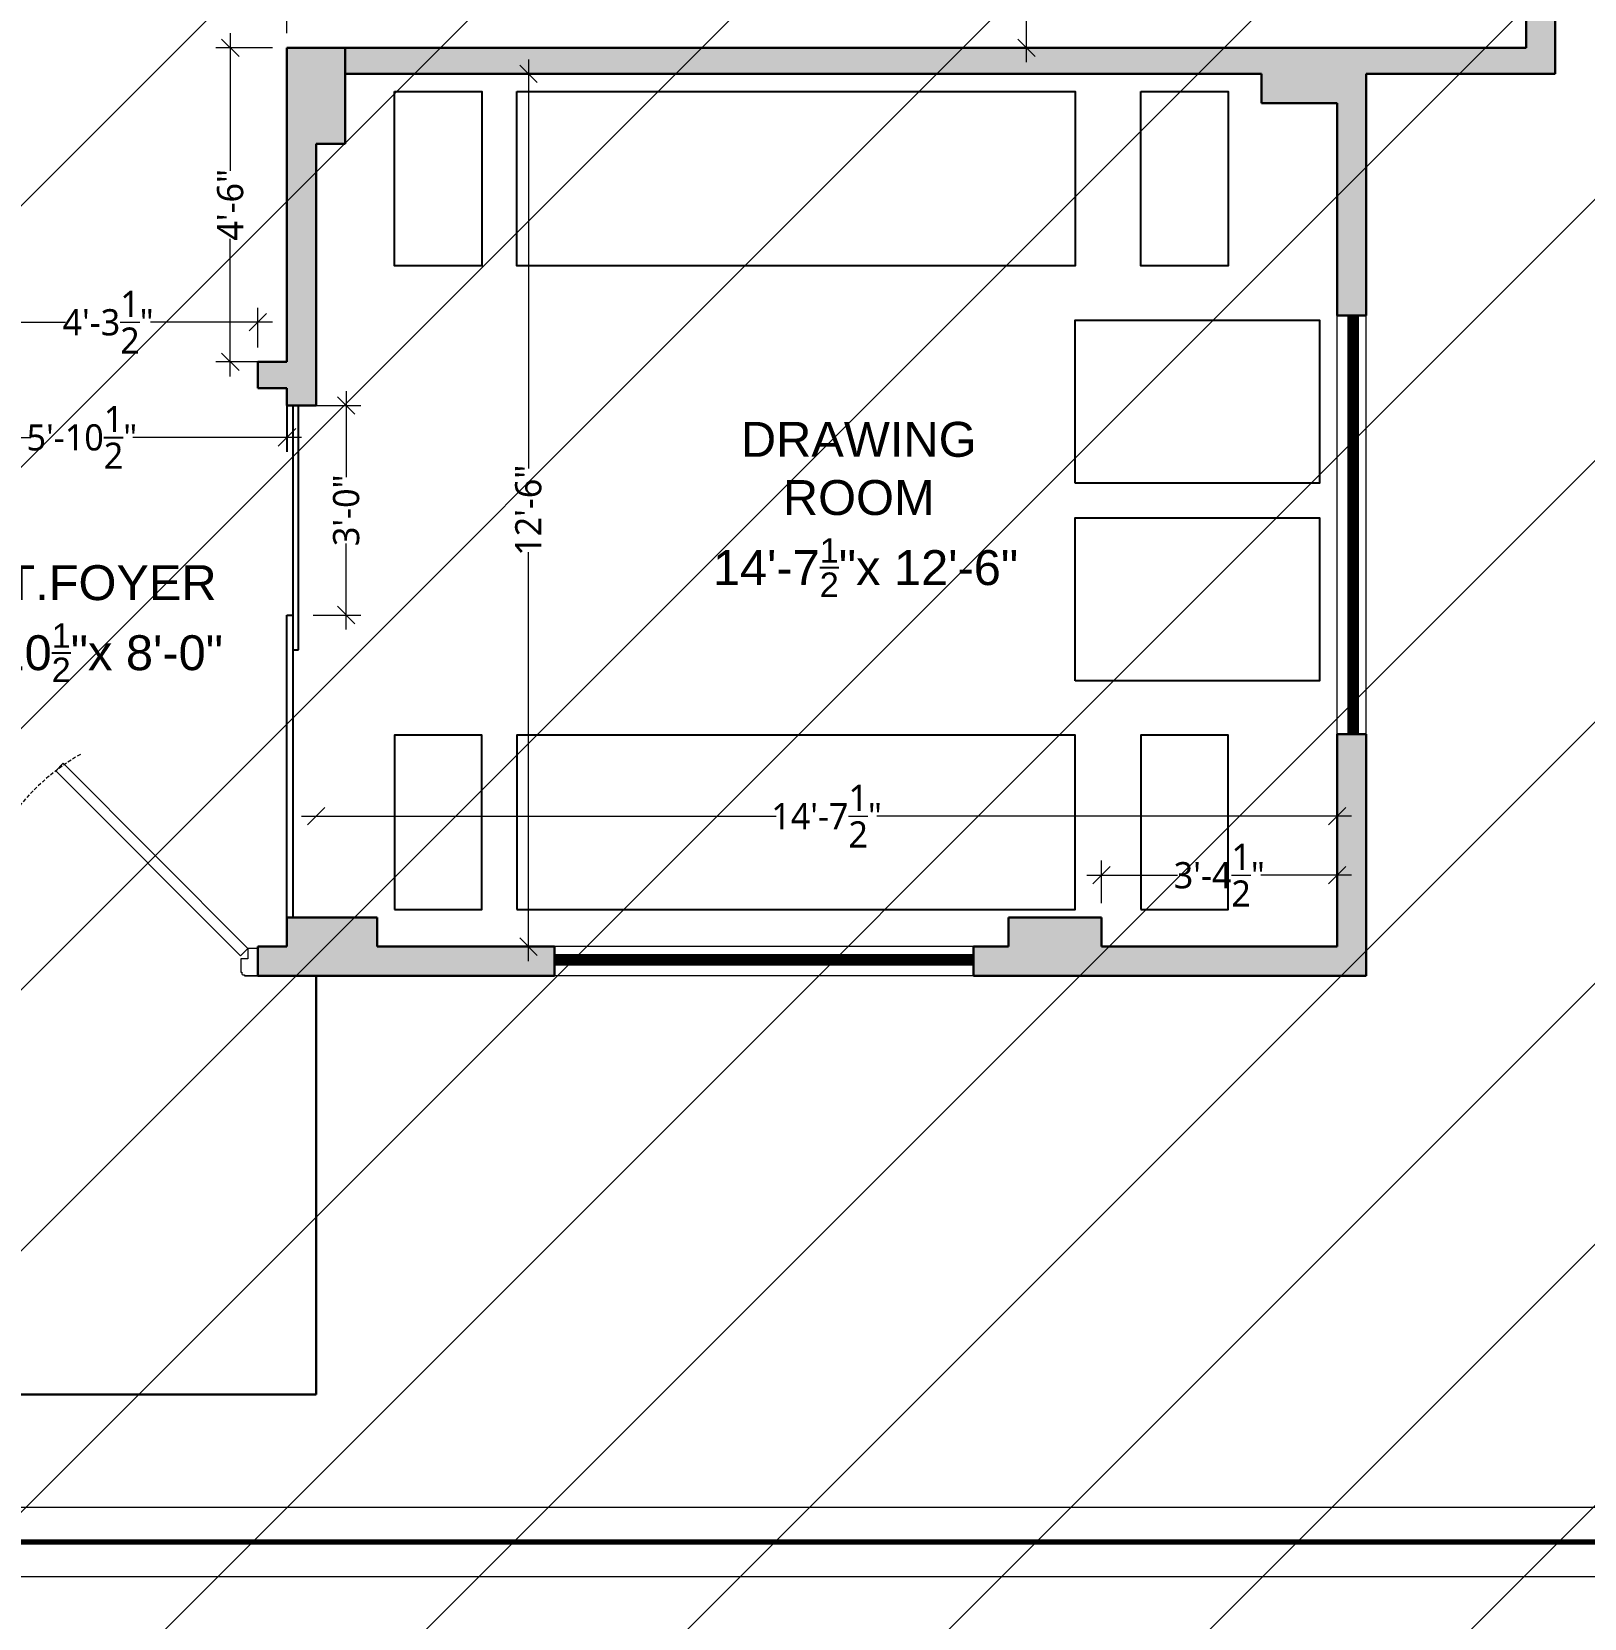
# Model space of a CAD drawing. Header units: inches. Extents: x -179 to 4134, y -2155 to 815.
# Drawn here: x 460.4 to 727.2, y -1894.6 to -1621.9 of the extents above; entities that cross this region are included whole.
import ezdxf

# ---------------------------------------------------------------- set-up
doc = ezdxf.new("R2010")
doc.units = ezdxf.units.IN
doc.header["$LTSCALE"] = 5
doc.linetypes.add('HIDDEN', pattern=[0.375, 0.25, -0.125])
for name, color, linetype, lineweight in [('DIM', 5, 'Continuous', 9), ('doors', 24, 'Continuous', 9), ('Furniture-New', 217, 'Continuous', 5), ('text', 7, 'Continuous', 5), ('title', 7, 'Continuous', 5), ('wall', 7, 'Continuous', 30), ('wall hatch', 252, 'Continuous', 5), ('window', 162, 'Continuous', 9)]:
    doc.layers.add(name, color=color, linetype=linetype, lineweight=lineweight)
doc.styles.add('irfan', font='trebuc.ttf')
doc.styles.add('KARUN', font='arial.ttf')
doc.dimstyles.new('IRFAN', dxfattribs={"dimtxt": 4.5, "dimasz": 3, "dimexe": 2.5, "dimexo": 2.5, "dimgap": 0.09, "dimtad": 0, "dimdec": 1, "dimzin": 3, "dimdsep": 46, "dimlunit": 4, "dimtxsty": 'irfan', "dimblk": 'OBLIQUE', "dimcen": 2, "dimdle": 2.5, "dimclrd": 251, "dimclre": 251, "dimclrt": 7, "dimadec": 0, "dimazin": 0, "dimtm": 1e-09, "dimtfac": 1, "dimtdec": 1, "dimtofl": 0, "dimtmove": 0, "dimatfit": 3, "dimfxl": 2, "dimtolj": 1, "dimtzin": 0, "dimlwd": 0, "dimlwe": -1, "dimarcsym": 0})

# ---------------------------------------------------------------- blocks, each defined once
blk = doc.blocks.new('_Oblique')
at = {"color": 0, "linetype": 'ByBlock', "lineweight": -2}
blk.add_line((-0.5, -0.5), (0.5, 0.5), dxfattribs=at)
blk = doc.blocks.new('*D183')
at = {"layer": 'Defpoints', "color": 0, "ltscale": 0.25, "transparency": 16777216}
for p in [(494.51, -1624.63), (504.25, -1624.63), (504.25, -1678.63)]:
    blk.add_point(p, dxfattribs=at)
at = {"layer": 'DIM', "color": 251, "lineweight": 0, "ltscale": 0.25, "transparency": 16777216}
for p, q in [((494.51, -1622.13), (494.51, -1645.8)), ((494.51, -1681.13), (494.51, -1657.46))]:
    blk.add_line(p, q, dxfattribs=at)
at = {"layer": 'DIM', "color": 1, "ltscale": 0.25, "transparency": 16777216}
for p, q in [((501.75, -1624.63), (492.01, -1624.63)), ((501.75, -1678.63), (492.01, -1678.63))]:
    blk.add_line(p, q, dxfattribs=at)
at = {"layer": 'DIM', "color": 251, "lineweight": 0, "ltscale": 0.25, "transparency": 16777216, "xscale": 3, "yscale": 3, "zscale": 3}
for p, rotation in [((494.51, -1624.63), 90), ((494.51, -1678.63), 270)]:
    blk.add_blockref('_Oblique', p, dxfattribs=dict(at, rotation=rotation))
at = {"layer": 'DIM', "color": 1, "ltscale": 0.25, "transparency": 16777216, "insert": (494.51, -1651.63), "char_height": 4.5, "attachment_point": 5, "rotation": 90, "style": 'irfan'}
blk.add_mtext('\\A1;4\'-6"', dxfattribs=at)
blk = doc.blocks.new('*D192')
at = {"layer": 'Defpoints', "color": 0, "ltscale": 0.25, "transparency": 16777216}
for p in [(509.25, -1756.69), (684.75, -1756.69), (684.75, -1756.69)]:
    blk.add_point(p, dxfattribs=at)
at = {"layer": 'DIM', "color": 251, "lineweight": 0, "ltscale": 0.25, "transparency": 16777216}
for p, q in [((506.75, -1756.69), (588.34, -1756.69)), ((687.25, -1756.69), (605.66, -1756.69))]:
    blk.add_line(p, q, dxfattribs=at)
at = {"layer": 'DIM', "color": 251, "lineweight": 0, "ltscale": 0.25, "transparency": 16777216, "xscale": 3, "yscale": 3, "zscale": 3, "rotation": 180}
blk.add_blockref('_Oblique', (509.25, -1756.69), dxfattribs=at)
at = {"layer": 'DIM', "color": 251, "lineweight": 0, "ltscale": 0.25, "transparency": 16777216, "xscale": 3, "yscale": 3, "zscale": 3}
blk.add_blockref('_Oblique', (684.75, -1756.69), dxfattribs=at)
at = {"layer": 'DIM', "color": 1, "ltscale": 0.25, "transparency": 16777216, "insert": (597, -1756.69), "char_height": 4.5, "attachment_point": 5, "style": 'irfan'}
blk.add_mtext('\\A1;14\'-7{\\H1x;\\S1/2;}"', dxfattribs=at)
blk = doc.blocks.new('*D193')
at = {"layer": 'Defpoints', "color": 0, "ltscale": 0.25, "transparency": 16777216}
for p in [(547.78, -1629.13), (545.75, -1779.13), (547.78, -1779.13)]:
    blk.add_point(p, dxfattribs=at)
at = {"layer": 'DIM', "color": 251, "lineweight": 0, "ltscale": 0.25, "transparency": 16777216}
for p, q in [((545.75, -1626.63), (545.75, -1696.94)), ((545.75, -1781.63), (545.75, -1711.32))]:
    blk.add_line(p, q, dxfattribs=at)
at = {"layer": 'DIM', "color": 1, "ltscale": 0.25, "transparency": 16777216}
for p, q in [((545.28, -1629.13), (543.25, -1629.13)), ((545.28, -1779.13), (543.25, -1779.13))]:
    blk.add_line(p, q, dxfattribs=at)
at = {"layer": 'DIM', "color": 251, "lineweight": 0, "ltscale": 0.25, "transparency": 16777216, "xscale": 3, "yscale": 3, "zscale": 3}
for p, rotation in [((545.75, -1629.13), 90), ((545.75, -1779.13), 270)]:
    blk.add_blockref('_Oblique', p, dxfattribs=dict(at, rotation=rotation))
at = {"layer": 'DIM', "color": 1, "ltscale": 0.25, "transparency": 16777216, "insert": (545.75, -1704.13), "char_height": 4.5, "attachment_point": 5, "rotation": 90, "style": 'irfan'}
blk.add_mtext('\\A1;12\'-6"', dxfattribs=at)
blk = doc.blocks.new('*D194')
at = {"layer": 'Defpoints', "color": 0, "ltscale": 0.25, "transparency": 16777216}
for p in [(684.75, -1766.85), (644.25, -1774.13), (684.75, -1774.13)]:
    blk.add_point(p, dxfattribs=at)
at = {"layer": 'DIM', "color": 251, "lineweight": 0, "ltscale": 0.25, "transparency": 16777216}
for p, q in [((641.75, -1766.85), (657.33, -1766.85)), ((687.25, -1766.85), (671.67, -1766.85))]:
    blk.add_line(p, q, dxfattribs=at)
at = {"layer": 'DIM', "color": 1, "ltscale": 0.25, "transparency": 16777216}
for p, q in [((644.25, -1771.63), (644.25, -1764.35)), ((684.75, -1771.63), (684.75, -1764.35))]:
    blk.add_line(p, q, dxfattribs=at)
at = {"layer": 'DIM', "color": 251, "lineweight": 0, "ltscale": 0.25, "transparency": 16777216, "xscale": 3, "yscale": 3, "zscale": 3, "rotation": 180}
blk.add_blockref('_Oblique', (644.25, -1766.85), dxfattribs=at)
at = {"layer": 'DIM', "color": 251, "lineweight": 0, "ltscale": 0.25, "transparency": 16777216, "xscale": 3, "yscale": 3, "zscale": 3}
blk.add_blockref('_Oblique', (684.75, -1766.85), dxfattribs=at)
at = {"layer": 'DIM', "color": 1, "ltscale": 0.25, "transparency": 16777216, "insert": (664.5, -1766.85), "char_height": 4.5, "attachment_point": 5, "style": 'irfan'}
blk.add_mtext('\\A1;3\'-4{\\H1x;\\S1/2;}"', dxfattribs=at)
blk = doc.blocks.new('*D196')
at = {"layer": 'Defpoints', "color": 0, "ltscale": 0.25, "transparency": 16777216}
for p in [(499.25, -1671.81), (447.75, -1678.63), (499.25, -1678.63)]:
    blk.add_point(p, dxfattribs=at)
at = {"layer": 'DIM', "color": 1, "ltscale": 0.25, "transparency": 16777216}
for p, q in [((447.75, -1676.13), (447.75, -1669.31)), ((499.25, -1676.13), (499.25, -1669.31))]:
    blk.add_line(p, q, dxfattribs=at)
at = {"layer": 'DIM', "color": 251, "lineweight": 0, "ltscale": 0.25, "transparency": 16777216}
for p, q in [((445.25, -1671.81), (466.2, -1671.81)), ((501.75, -1671.81), (480.8, -1671.81))]:
    blk.add_line(p, q, dxfattribs=at)
at = {"layer": 'DIM', "color": 251, "lineweight": 0, "ltscale": 0.25, "transparency": 16777216, "xscale": 3, "yscale": 3, "zscale": 3, "rotation": 180}
blk.add_blockref('_Oblique', (447.75, -1671.81), dxfattribs=at)
at = {"layer": 'DIM', "color": 251, "lineweight": 0, "ltscale": 0.25, "transparency": 16777216, "xscale": 3, "yscale": 3, "zscale": 3}
blk.add_blockref('_Oblique', (499.25, -1671.81), dxfattribs=at)
at = {"layer": 'DIM', "color": 1, "ltscale": 0.25, "transparency": 16777216, "insert": (473.5, -1671.81), "char_height": 4.5, "attachment_point": 5, "style": 'irfan'}
blk.add_mtext('\\A1;4\'-3{\\H1x;\\S1/2;}"', dxfattribs=at)
blk = doc.blocks.new('*D244')
at = {"layer": 'Defpoints', "color": 0, "ltscale": 0.25, "transparency": 16777216}
for p in [(506.25, -1686.13), (506.25, -1722.13), (514.44, -1722.13)]:
    blk.add_point(p, dxfattribs=at)
at = {"layer": 'DIM', "color": 251, "lineweight": 0, "ltscale": 0.25, "transparency": 16777216}
for p, q in [((514.44, -1683.63), (514.44, -1698.43)), ((514.44, -1724.63), (514.44, -1709.83))]:
    blk.add_line(p, q, dxfattribs=at)
at = {"layer": 'DIM', "color": 251, "ltscale": 0.25, "transparency": 16777216}
for p, q in [((508.75, -1686.13), (516.94, -1686.13)), ((508.75, -1722.13), (516.94, -1722.13))]:
    blk.add_line(p, q, dxfattribs=at)
at = {"layer": 'DIM', "color": 251, "lineweight": 0, "ltscale": 0.25, "transparency": 16777216, "xscale": 3, "yscale": 3, "zscale": 3}
for p, rotation in [((514.44, -1686.13), 90), ((514.44, -1722.13), 270)]:
    blk.add_blockref('_Oblique', p, dxfattribs=dict(at, rotation=rotation))
at = {"layer": 'DIM', "color": 7, "ltscale": 0.25, "transparency": 16777216, "insert": (514.44, -1704.13), "char_height": 4.5, "width": 10.1161, "attachment_point": 5, "rotation": 90, "style": 'irfan'}
blk.add_mtext('\\A1;{\\C240;3\'-0"}', dxfattribs=at)
blk = doc.blocks.new('*D249')
at = {"layer": 'Defpoints', "color": 0, "ltscale": 0.25, "transparency": 16777216}
for p in [(717.25, -1592.19), (504.25, -1624.63), (717.25, -1624.63)]:
    blk.add_point(p, dxfattribs=at)
at = {"layer": 'DIM', "color": 251, "ltscale": 0.25, "transparency": 16777216}
for p, q in [((504.25, -1622.13), (504.25, -1589.69)), ((717.25, -1622.13), (717.25, -1589.69))]:
    blk.add_line(p, q, dxfattribs=at)
at = {"layer": 'DIM', "color": 251, "lineweight": 0, "ltscale": 0.25, "transparency": 16777216}
for p, q in [((501.75, -1592.19), (603.56, -1592.19)), ((719.75, -1592.19), (617.94, -1592.19))]:
    blk.add_line(p, q, dxfattribs=at)
at = {"layer": 'DIM', "color": 251, "lineweight": 0, "ltscale": 0.25, "transparency": 16777216, "xscale": 3, "yscale": 3, "zscale": 3, "rotation": 180}
blk.add_blockref('_Oblique', (504.25, -1592.19), dxfattribs=at)
at = {"layer": 'DIM', "color": 251, "lineweight": 0, "ltscale": 0.25, "transparency": 16777216, "xscale": 3, "yscale": 3, "zscale": 3}
blk.add_blockref('_Oblique', (717.25, -1592.19), dxfattribs=at)
at = {"layer": 'DIM', "color": 7, "ltscale": 0.25, "transparency": 16777216, "insert": (610.75, -1592.19), "char_height": 4.5, "attachment_point": 5, "style": 'irfan'}
blk.add_mtext('\\A1;17\'-9"', dxfattribs=at)
blk = doc.blocks.new('*D250')
at = {"layer": 'Defpoints', "color": 0, "ltscale": 0.25, "transparency": 16777216}
for p in [(717.25, -1470.13), (631.37, -1624.63), (717.25, -1624.63)]:
    blk.add_point(p, dxfattribs=at)
at = {"layer": 'DIM', "color": 251, "lineweight": 0, "ltscale": 0.25, "transparency": 16777216}
for p, q in [((631.37, -1467.63), (631.37, -1537.09)), ((631.37, -1627.13), (631.37, -1557.67))]:
    blk.add_line(p, q, dxfattribs=at)
at = {"layer": 'DIM', "color": 251, "ltscale": 0.25, "transparency": 16777216}
for p, q in [((714.75, -1470.13), (628.87, -1470.13)), ((714.75, -1624.63), (628.87, -1624.63))]:
    blk.add_line(p, q, dxfattribs=at)
at = {"layer": 'DIM', "color": 251, "lineweight": 0, "ltscale": 0.25, "transparency": 16777216, "xscale": 3, "yscale": 3, "zscale": 3}
for p, rotation in [((631.37, -1470.13), 90), ((631.37, -1624.63), 270)]:
    blk.add_blockref('_Oblique', p, dxfattribs=dict(at, rotation=rotation))
at = {"layer": 'DIM', "color": 7, "ltscale": 0.25, "transparency": 16777216, "insert": (631.37, -1547.38), "char_height": 4.5, "attachment_point": 5, "rotation": 90, "style": 'irfan'}
blk.add_mtext('\\A1;12\'-10{\\H1x;\\S1/2;}"', dxfattribs=at)
blk = doc.blocks.new('*D251')
at = {"layer": 'Defpoints', "color": 0, "ltscale": 0.25, "transparency": 16777216}
for p in [(504.25, -1592.19), (446.71, -1602.65), (504.25, -1624.63)]:
    blk.add_point(p, dxfattribs=at)
at = {"layer": 'DIM', "color": 251, "ltscale": 0.25, "transparency": 16777216}
for p, q in [((446.71, -1600.15), (446.71, -1589.69)), ((504.25, -1622.13), (504.25, -1589.69))]:
    blk.add_line(p, q, dxfattribs=at)
at = {"layer": 'DIM', "color": 251, "lineweight": 0, "ltscale": 0.25, "transparency": 16777216}
for p, q in [((444.21, -1592.19), (468.18, -1592.19)), ((506.75, -1592.19), (482.78, -1592.19))]:
    blk.add_line(p, q, dxfattribs=at)
at = {"layer": 'DIM', "color": 251, "lineweight": 0, "ltscale": 0.25, "transparency": 16777216, "xscale": 3, "yscale": 3, "zscale": 3, "rotation": 180}
blk.add_blockref('_Oblique', (446.71, -1592.19), dxfattribs=at)
at = {"layer": 'DIM', "color": 251, "lineweight": 0, "ltscale": 0.25, "transparency": 16777216, "xscale": 3, "yscale": 3, "zscale": 3}
blk.add_blockref('_Oblique', (504.25, -1592.19), dxfattribs=at)
at = {"layer": 'DIM', "color": 7, "ltscale": 0.25, "transparency": 16777216, "insert": (475.48, -1592.19), "char_height": 4.5, "attachment_point": 5, "style": 'irfan'}
blk.add_mtext('\\A1;4\'-9{\\H1x;\\S1/2;}"', dxfattribs=at)
blk = doc.blocks.new('*D252')
at = {"color": 251, "ltscale": 0.25, "transparency": 16777216}
for p, q in [((433.75, -1685.63), (433.75, -1694.1)), ((504.25, -1685.63), (504.25, -1694.1))]:
    blk.add_line(p, q, dxfattribs=at)
at = {"color": 251, "lineweight": 0, "ltscale": 0.25, "transparency": 16777216}
for p, q in [((431.25, -1691.6), (460.23, -1691.6)), ((506.75, -1691.6), (477.77, -1691.6))]:
    blk.add_line(p, q, dxfattribs=at)
at = {"layer": 'Defpoints', "color": 0, "ltscale": 0.25, "transparency": 16777216}
for p in [(433.75, -1683.13), (504.25, -1683.13), (504.25, -1691.6)]:
    blk.add_point(p, dxfattribs=at)
at = {"color": 251, "lineweight": 0, "ltscale": 0.25, "transparency": 16777216, "xscale": 3, "yscale": 3, "zscale": 3, "rotation": 180}
blk.add_blockref('_Oblique', (433.75, -1691.6), dxfattribs=at)
at = {"color": 251, "lineweight": 0, "ltscale": 0.25, "transparency": 16777216, "xscale": 3, "yscale": 3, "zscale": 3}
blk.add_blockref('_Oblique', (504.25, -1691.6), dxfattribs=at)
at = {"color": 7, "ltscale": 0.25, "transparency": 16777216, "insert": (469, -1691.6), "char_height": 4.5, "attachment_point": 5, "style": 'irfan'}
blk.add_mtext('\\A1;5\'-10{\\H1x;\\S1/2;}"', dxfattribs=at)

msp = doc.modelspace()

# ---------------------------------------------------------------- hatches: boundary and pattern name
at = {"lineweight": 15, "ltscale": 0.25, "transparency": 33554687}
h = msp.add_hatch(dxfattribs=at)
h.set_pattern_fill('ANSI31', color=256, scale=10)
h.paths.add_polyline_path([(-179.41, 814.5), (2097.9, 814.5), (2097.9, -2154.98), (-179.41, -2154.98)])
at = {"layer": 'wall hatch', "ltscale": 0.25}
h = msp.add_hatch(color=256, dxfattribs=at)
h.dxf.hatch_style = 1
h.paths.add_polyline_path([(689.75, -1629.13), (722.25, -1629.13), (722.25, -1588.38), (717.25, -1588.38), (717.25, -1594.38), (717.25, -1624.63), (631.75, -1624.63), (626.75, -1624.63), (514.25, -1624.63), (514.25, -1629.13), (671.75, -1629.13), (671.75, -1634.13), (684.75, -1634.13), (684.75, -1670.63), (689.75, -1670.63)])
h = msp.add_hatch(color=256, dxfattribs=at)
h.dxf.hatch_style = 1
h.paths.add_polyline_path([(514.25, -1624.63), (504.25, -1624.63), (504.25, -1678.63), (499.25, -1678.63), (499.25, -1683.13), (504.25, -1683.13), (504.25, -1686.13), (509.25, -1686.13), (509.25, -1641.13), (514.25, -1641.13)])
h = msp.add_hatch(color=256, dxfattribs=at)
h.dxf.hatch_style = 1
h.paths.add_polyline_path([(689.75, -1742.63), (684.75, -1742.63), (684.75, -1779.13), (644.25, -1779.13), (644.25, -1774.13), (628.25, -1774.13), (628.25, -1779.13), (622.25, -1779.13), (622.25, -1784.13), (689.75, -1784.13)])
h = msp.add_hatch(color=256, dxfattribs=at)
h.dxf.hatch_style = 1
h.paths.add_polyline_path([(550.25, -1779.13), (509.25, -1779.13), (509.25, -1774.13), (504.25, -1774.13), (504.25, -1779.13), (499.25, -1779.13), (499.25, -1784.13), (550.25, -1784.13)])
h = msp.add_hatch(color=256, dxfattribs=at)
h.dxf.hatch_style = 1
h.paths.add_polyline_path([(519.75, -1774.13), (509.25, -1774.13), (509.25, -1779.13), (519.75, -1779.13)])

# ---------------------------------------------------------------- linework, layer by layer
at = {"layer": 'doors', "linetype": 'Continuous'}
msp.add_line((499.25, -1784.13), (499.25, -1784.13), dxfattribs=at)
at = {"layer": 'doors'}
msp.add_lwpolyline([(464.49, -1748.93), (496.26, -1780.7), (497.5, -1779.47), (465.76, -1747.59), (464.49, -1748.93)], dxfattribs=at)
msp.add_lwpolyline([(499.25, -1779.47), (497.5, -1779.47), (497.5, -1781.21), (496.33, -1781.21), (496.33, -1783.54), (496.48, -1783.54), (496.48, -1783.69, 0.414214), (496.77, -1783.98), (496.92, -1783.98), (496.92, -1784.13), (499.25, -1784.13), (496.92, -1784.13), (499.25, -1784.13), (499.25, -1779.47)], format="xyb", close=True, dxfattribs=at)
at = {"layer": 'doors', "color": 144, "linetype": 'HIDDEN', "ltscale": 0.5}
msp.add_arc((488, -1779.47), 38.54, 120, 182.6026, dxfattribs=at)
at = {"layer": 'Furniture-New', "lineweight": -2, "ltscale": 0.25}
for points in [[(522.75, -1632.13), (537.75, -1632.13), (537.75, -1662.13), (522.75, -1662.13), (522.75, -1632.13)], [(543.75, -1632.13), (639.75, -1632.13), (639.75, -1662.13), (543.75, -1662.13), (543.75, -1632.13)], [(651, -1632.13), (666, -1632.13), (666, -1662.13), (651, -1662.13), (651, -1632.13)], [(639.75, -1699.45), (639.75, -1671.45), (681.75, -1671.45), (681.75, -1699.45), (639.75, -1699.45)], [(639.75, -1733.45), (639.75, -1705.45), (681.75, -1705.45), (681.75, -1733.45), (639.75, -1733.45)], [(522.75, -1772.77), (537.75, -1772.77), (537.75, -1742.77), (522.75, -1742.77), (522.75, -1772.77)], [(543.75, -1772.77), (639.75, -1772.77), (639.75, -1742.77), (543.75, -1742.77), (543.75, -1772.77)], [(651, -1772.77), (666, -1772.77), (666, -1742.77), (651, -1742.77), (651, -1772.77)]]:
    msp.add_lwpolyline(points, dxfattribs=at)
at = {"layer": 'title'}
for points in [[(915.51, -1887.37), (915.51, -1269.38), (41.49, -1269.38), (41.49, -1887.37)], [(904.99, -1279.9), (52.01, -1279.9), (52.01, -1875.48), (904.99, -1875.48)]]:
    msp.add_lwpolyline(points, close=True, dxfattribs=at)
at = {"layer": 'title', "color": 7, "linetype": 'Continuous', "const_width": 0.902}
msp.add_lwpolyline([(909.57, -1275.32), (47.42, -1275.32), (47.42, -1881.44), (909.57, -1881.44)], close=True, dxfattribs=at)
at = {"layer": 'wall', "ltscale": 0.25}
for p, q in [((722.25, -1629.13), (722.25, -1588.38)), ((717.25, -1624.63), (717.25, -1594.38)), ((626.75, -1624.63), (504.25, -1624.63)), ((504.25, -1641.13), (504.25, -1624.63)), ((514.25, -1641.13), (514.25, -1624.63)), ((717.25, -1624.63), (626.75, -1624.63)), ((671.75, -1629.13), (514.25, -1629.13)), ((671.75, -1634.13), (671.75, -1629.13)), ((722.25, -1629.13), (689.75, -1629.13)), ((689.75, -1670.63), (689.75, -1629.13)), ((684.75, -1634.13), (671.75, -1634.13)), ((684.75, -1670.63), (684.75, -1634.13)), ((504.25, -1641.13), (504.25, -1678.63)), ((514.25, -1641.13), (509.25, -1641.13)), ((509.25, -1686.13), (509.25, -1641.13)), ((684.75, -1670.63), (689.75, -1670.63)), ((504.25, -1678.63), (504.25, -1676.13)), ((509.25, -1686.13), (509.25, -1676.13)), ((504.25, -1678.63), (499.25, -1678.63)), ((499.25, -1683.13), (499.25, -1678.63)), ((504.25, -1683.13), (499.25, -1683.13)), ((504.25, -1686.13), (504.25, -1683.13)), ((509.25, -1686.13), (504.25, -1686.13)), ((684.75, -1779.13), (684.75, -1742.63)), ((684.75, -1742.63), (689.75, -1742.63)), ((689.75, -1784.13), (689.75, -1742.63)), ((509.25, -1774.13), (504.25, -1774.13)), ((504.25, -1779.13), (504.25, -1774.13)), ((519.75, -1774.13), (509.25, -1774.13)), ((519.75, -1779.13), (519.75, -1774.13)), ((644.25, -1774.13), (628.25, -1774.13)), ((628.25, -1779.13), (628.25, -1774.13)), ((644.25, -1779.13), (644.25, -1774.13)), ((504.25, -1779.13), (499.25, -1779.13)), ((499.25, -1784.13), (499.25, -1779.13)), ((550.25, -1779.13), (519.75, -1779.13)), ((550.25, -1779.13), (550.25, -1784.13)), ((622.25, -1779.13), (622.25, -1784.13)), ((628.25, -1779.13), (622.25, -1779.13)), ((684.75, -1779.13), (644.25, -1779.13)), ((550.25, -1784.13), (499.25, -1784.13)), ((509.25, -1784.13), (509.25, -1856.13)), ((689.75, -1784.13), (622.25, -1784.13)), ((509.25, -1856.13), (411.25, -1856.13))]:
    msp.add_line(p, q, dxfattribs=at)
at = {"layer": 'wall', "color": 152, "lineweight": -3, "ltscale": 0.25, "true_color": 0x2776bb}
for p, q in [((505.05, -1686.13), (504.65, -1686.13)), ((506.25, -1686.13), (505.25, -1686.13)), ((505.25, -1686.13), (505.25, -1728.13)), ((506.25, -1728.13), (506.25, -1686.13)), ((504.25, -1774.13), (504.25, -1722.13)), ((504.25, -1722.13), (505.25, -1722.13)), ((505.25, -1722.13), (505.25, -1774.13)), ((505.25, -1728.13), (506.25, -1728.13))]:
    msp.add_line(p, q, dxfattribs=at)
at = {"layer": 'window', "color": 29, "ltscale": 0.25}
for p, q in [((684.75, -1742.63), (684.75, -1670.63)), ((689.75, -1742.63), (689.75, -1670.63)), ((622.25, -1779.13), (550.25, -1779.13)), ((622.25, -1784.13), (550.25, -1784.13))]:
    msp.add_line(p, q, dxfattribs=at)
at = {"layer": 'window', "color": 5, "ltscale": 0.25, "const_width": 2}
for points in [[(687.5, -1742.63), (687.5, -1670.63)], [(622.25, -1781.38), (550.25, -1781.38)]]:
    msp.add_lwpolyline(points, dxfattribs=at)

# ---------------------------------------------------------------- texts
at = {"layer": 'text', "lineweight": 25, "char_height": 6, "width": 73.8995, "attachment_point": 9, "style": 'KARUN'}
for s, insert in [('\\A1;\\pxqc,t10;DRAWING\\PROOM\\P 14\'-7{\\H0.7x;\\S1/2;}"x 12\'-6"', (639.48, -1719.02)), ('\\A1;\\pxqc,t10;ENT.FOYER\\P 5\'-10{\\H0.7x;\\S1/2;}"x 8\'-0"', (505.13, -1733.65))]:
    msp.add_mtext(s, dxfattribs=dict(at, insert=insert))

# ---------------------------------------------------------------- dimensions: what is measured, and where the dimension line sits
at = {"color": 25, "ltscale": 0.25}
dim = msp.add_linear_dim(base=(504.25, -1691.6), p1=(433.75, -1683.13), p2=(504.25, -1683.13), dimstyle='IRFAN', override={"dimpost": '\\X'}, dxfattribs=at)
dim.commit()
dim.dimension.update_dxf_attribs({"geometry": '*D252', "text_midpoint": (469, -1691.6)})
at = {"layer": 'DIM', "color": 25, "ltscale": 0.25}
dim = msp.add_linear_dim(base=(631.37, -1624.63), p1=(717.25, -1470.13), p2=(717.25, -1624.63), angle=90, dimstyle='IRFAN', override={"dimpost": '\\X'}, dxfattribs=at)
dim.commit()
dim.dimension.update_dxf_attribs({"geometry": '*D250', "text_midpoint": (631.37, -1547.38)})
for base, p1, p2, picture, middle in [((504.25, -1592.19), (446.71, -1602.65), (504.25, -1624.63), '*D251', (475.48, -1592.19)), ((717.25, -1592.19), (504.25, -1624.63), (717.25, -1624.63), '*D249', (610.75, -1592.19))]:
    dim = msp.add_linear_dim(base=base, p1=p1, p2=p2, dimstyle='IRFAN', override={"dimpost": '\\X'}, dxfattribs=at)
    dim.commit()
    dim.dimension.update_dxf_attribs({"geometry": picture, "text_midpoint": middle})
at = {"layer": 'DIM', "ltscale": 0.25}
for p1, p2, distance, picture, middle in [((504.25, -1678.63), (504.25, -1624.63), 9.74, '*D183', (494.51, -1651.63)), ((547.78, -1629.13), (547.78, -1779.13), -2.03, '*D193', (545.75, -1704.13)), ((509.25, -1756.69), (684.75, -1756.69), 0, '*D192', (597, -1756.69)), ((644.25, -1774.13), (684.75, -1774.13), 7.28, '*D194', (664.5, -1766.85))]:
    dim = msp.add_aligned_dim(p1=p1, p2=p2, distance=distance, dimstyle='IRFAN', override={"dimpost": '\\X', "dimclre": 1, "dimclrt": 1}, dxfattribs=at)
    dim.commit()
    dim.dimension.update_dxf_attribs({"geometry": picture, "text_midpoint": middle})
dim = msp.add_linear_dim(base=(499.25, -1671.81), p1=(447.75, -1678.63), p2=(499.25, -1678.63), dimstyle='IRFAN', override={"dimpost": '\\X', "dimclre": 1, "dimclrt": 1, "dimtmove": 1}, dxfattribs=at)
dim.commit()
dim.dimension.update_dxf_attribs({"geometry": '*D196', "text_midpoint": (473.5, -1671.81)})
at = {"layer": 'DIM', "color": 240, "ltscale": 0.25, "true_color": 0xed1f24}
dim = msp.add_linear_dim(base=(514.44, -1722.13), p1=(506.25, -1686.13), p2=(506.25, -1722.13), angle=90, text='{\\C240;<>}', dimstyle='IRFAN', override={"dimpost": '\\X'}, dxfattribs=at)
dim.commit()
dim.dimension.update_dxf_attribs({"geometry": '*D244', "text_midpoint": (514.44, -1704.13)})

doc.saveas('drawing.dxf')
